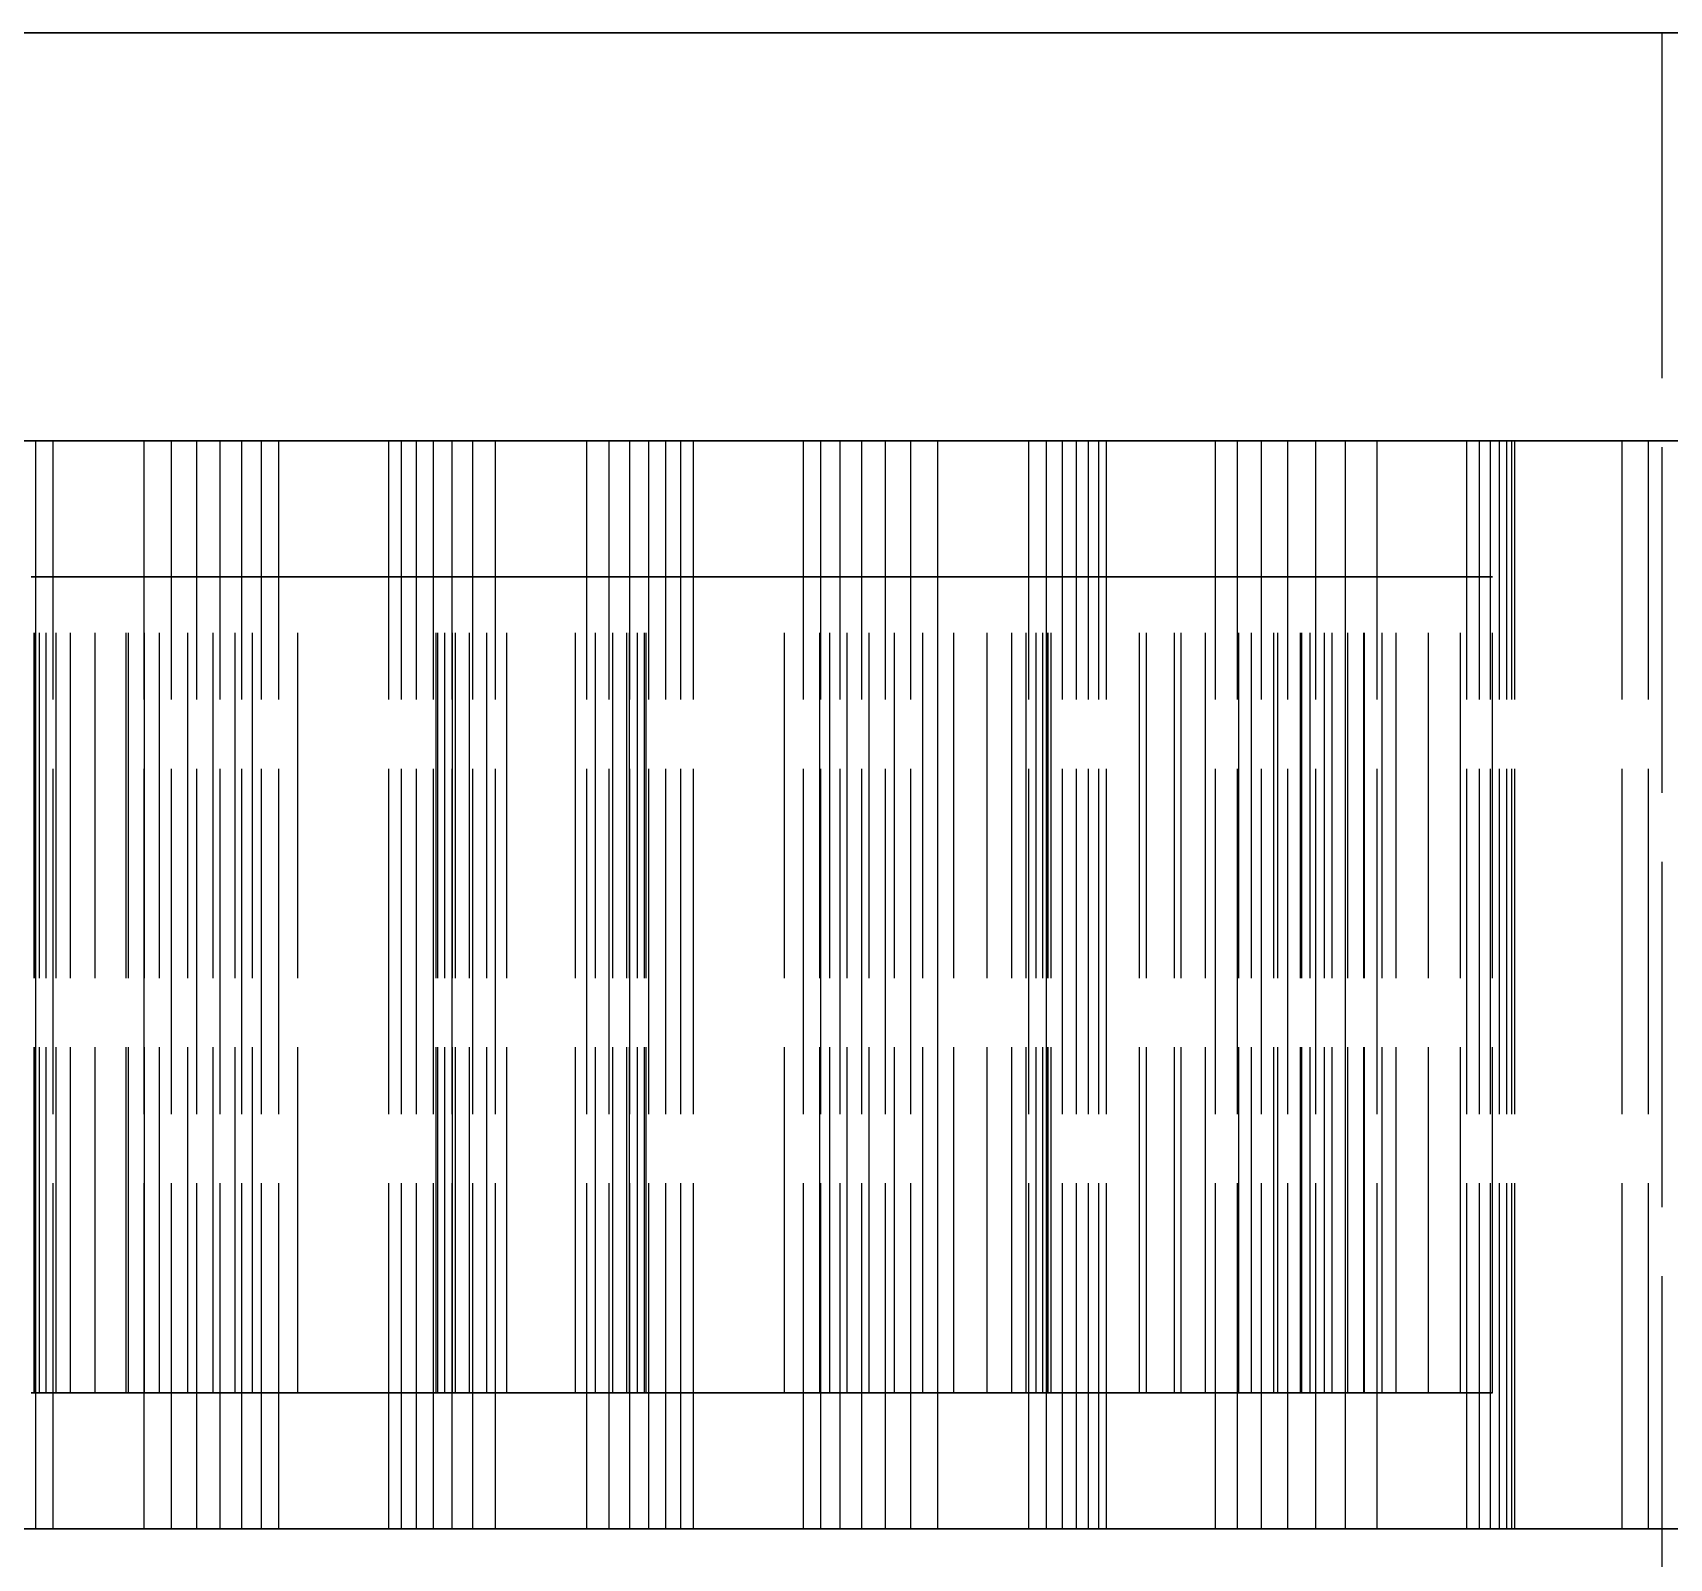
# Model space of a CAD drawing. Header units: millimetres. Extents: x -25 to 138, y -20 to 129.
# Drawn here: x 80.13 to 86.15, y 39.89 to 45.5 of the extents above; entities that cross this region are included whole.
import ezdxf

# ---------------------------------------------------------------- set-up
doc = ezdxf.new("R2010")
doc.units = ezdxf.units.MM
doc.linetypes.add('DASHED', pattern=[1.524, 1.27, -0.254])
doc.layers.add('HIDDEN', color=8, linetype='DASHED')
doc.layers.add('VISIBLE', color=7, linetype='CONTINUOUS')

msp = doc.modelspace()

# ---------------------------------------------------------------- linework, layer by layer
at = {"layer": 'HIDDEN'}
for points in [[(91.52381, 45.5), (90.7619, 45.5), (90, 45.5), (89.2381, 45.5), (88.47619, 45.5), (87.71429, 45.5), (86.95238, 45.5), (86.19048, 45.5), (85.42857, 45.5), (84.66667, 45.5), (83.90476, 45.5), (83.14286, 45.5), (82.38095, 45.5), (81.61905, 45.5), (80.85714, 45.5), (80.09524, 45.5), (79.33333, 45.5), (78.57143, 45.5), (77.80952, 45.5), (77.04762, 45.5), (76.28571, 45.5)], [(86.12, 45.5), (85.98921, 45.5), (85.85841, 45.5), (85.72762, 45.5), (85.59683, 45.5), (85.46603, 45.5), (85.33524, 45.5), (85.20444, 45.5), (85.07365, 45.5), (84.94286, 45.5), (84.81206, 45.5), (84.68127, 45.5), (84.55048, 45.5), (84.41968, 45.5), (84.28889, 45.5), (84.1581, 45.5), (84.0273, 45.5), (83.89651, 45.5), (83.76571, 45.5), (83.63492, 45.5), (83.50413, 45.5), (83.37333, 45.5), (83.24254, 45.5), (83.11175, 45.5), (82.98095, 45.5), (82.85016, 45.5), (82.71937, 45.5), (82.58857, 45.5), (82.45778, 45.5), (82.32698, 45.5), (82.19619, 45.5), (82.0654, 45.5), (81.9346, 45.5), (81.80381, 45.5), (81.67302, 45.5), (81.54222, 45.5), (81.41143, 45.5), (81.28063, 45.5), (81.14984, 45.5), (81.01905, 45.5), (80.88825, 45.5), (80.75746, 45.5), (80.62667, 45.5), (80.49587, 45.5), (80.36508, 45.5), (80.23429, 45.5), (80.10349, 45.5)], [(80.10349, 45.5), (80.16889, 45.5), (80.23429, 45.5), (80.29968, 45.5), (80.36508, 45.5), (80.43048, 45.5), (80.49587, 45.5), (80.56127, 45.5), (80.62667, 45.5), (80.69206, 45.5), (80.75746, 45.5), (80.82286, 45.5), (80.88825, 45.5), (80.95365, 45.5), (81.01905, 45.5), (81.08444, 45.5), (81.14984, 45.5), (81.21524, 45.5), (81.28063, 45.5), (81.34603, 45.5), (81.41143, 45.5), (81.47683, 45.5), (81.54222, 45.5), (81.60762, 45.5), (81.67302, 45.5), (81.73841, 45.5), (81.80381, 45.5), (81.86921, 45.5), (81.9346, 45.5), (82, 45.5)], [(82, 45.5), (82.0654, 45.5), (82.13079, 45.5), (82.19619, 45.5), (82.26159, 45.5), (82.32698, 45.5), (82.39238, 45.5), (82.45778, 45.5), (82.52317, 45.5), (82.58857, 45.5), (82.65397, 45.5), (82.71937, 45.5), (82.78476, 45.5), (82.85016, 45.5), (82.91556, 45.5), (82.98095, 45.5), (83.04635, 45.5), (83.11175, 45.5), (83.17714, 45.5), (83.24254, 45.5), (83.30794, 45.5), (83.37333, 45.5), (83.43873, 45.5), (83.50413, 45.5), (83.56952, 45.5), (83.63492, 45.5), (83.70032, 45.5), (83.76571, 45.5), (83.83111, 45.5), (83.89651, 45.5), (83.9619, 45.5), (84.0273, 45.5), (84.0927, 45.5), (84.1581, 45.5), (84.22349, 45.5), (84.28889, 45.5), (84.35429, 45.5), (84.41968, 45.5), (84.48508, 45.5), (84.55048, 45.5), (84.61587, 45.5), (84.68127, 45.5), (84.74667, 45.5), (84.81206, 45.5), (84.87746, 45.5), (84.94286, 45.5), (85.00825, 45.5), (85.07365, 45.5), (85.13905, 45.5), (85.20444, 45.5), (85.26984, 45.5), (85.33524, 45.5), (85.40063, 45.5), (85.46603, 45.5), (85.53143, 45.5), (85.59683, 45.5), (85.66222, 45.5), (85.72762, 45.5), (85.79302, 45.5), (85.85841, 45.5), (85.92381, 45.5), (85.98921, 45.5), (86.0546, 45.5), (86.12, 45.5)], [(86.12, 45.5), (86.12, 13)], [(91.42857, 44), (90.73016, 44), (90.03175, 44), (89.33333, 44), (88.63492, 44), (87.93651, 44), (87.2381, 44), (86.53968, 44), (85.84127, 44), (85.14286, 44), (84.44444, 44), (83.74603, 44), (83.04762, 44), (82.34921, 44), (81.65079, 44), (80.95238, 44), (80.25397, 44), (79.55556, 44), (78.85714, 44), (78.15873, 44), (77.46032, 44), (76.7619, 44), (76.06349, 44)], [(76.06349, 44), (76.4127, 44), (76.7619, 44), (77.11111, 44), (77.46032, 44), (77.80952, 44), (78.15873, 44), (78.50794, 44), (78.85714, 44), (79.20635, 44), (79.55556, 44), (79.90476, 44), (80.25397, 44), (80.60317, 44), (80.95238, 44), (81.30159, 44), (81.65079, 44), (82, 44)], [(86.55357, 44), (85.94643, 44), (85.33929, 44), (84.73214, 44), (84.125, 44), (83.51786, 44), (82.91071, 44), (82.30357, 44), (81.69643, 44), (81.08929, 44), (80.48214, 44), (79.875, 44), (79.26786, 44), (78.66071, 44), (78.05357, 44), (77.44643, 44), (76.83929, 44), (76.23214, 44)], [(76.23214, 44), (76.53571, 44), (76.83929, 44), (77.14286, 44), (77.44643, 44), (77.75, 44), (78.05357, 44), (78.35714, 44), (78.66071, 44), (78.96429, 44), (79.26786, 44), (79.57143, 44), (79.875, 44), (80.17857, 44), (80.48214, 44), (80.78571, 44), (81.08929, 44), (81.39286, 44), (81.69643, 44), (82, 44)], [(80.14181, 44), (80.08344, 44)], [(80.08344, 44), (80.14181, 44)], [(86.1927, 44), (86.01429, 44), (85.83587, 44), (85.65746, 44), (85.47905, 44), (85.30063, 44), (85.12222, 44), (84.94381, 44), (84.7654, 44), (84.58698, 44), (84.40857, 44), (84.23016, 44), (84.05175, 44), (83.87333, 44), (83.69492, 44), (83.51651, 44), (83.3381, 44), (83.15968, 44), (82.98127, 44), (82.80286, 44), (82.62444, 44), (82.44603, 44), (82.26762, 44), (82.08921, 44), (81.91079, 44), (81.73238, 44), (81.55397, 44), (81.37556, 44), (81.19714, 44), (81.01873, 44), (80.84032, 44), (80.6619, 44), (80.48349, 44), (80.30508, 44), (80.12667, 44)], [(80.12667, 44), (80.21587, 44), (80.30508, 44), (80.39429, 44), (80.48349, 44), (80.5727, 44), (80.6619, 44), (80.75111, 44), (80.84032, 44), (80.92952, 44), (81.01873, 44), (81.10794, 44), (81.19714, 44), (81.28635, 44), (81.37556, 44), (81.46476, 44), (81.55397, 44), (81.64317, 44), (81.73238, 44), (81.82159, 44), (81.91079, 44), (82, 44)], [(80.20657, 44), (80.14181, 44)], [(80.14181, 44), (80.20657, 44)], [(80.14181, 40), (80.14181, 44)], [(80.14181, 40), (80.14181, 44)], [(80.54112, 44), (80.20657, 44)], [(80.20657, 44), (80.54112, 44)], [(80.20657, 40), (80.20657, 44)], [(80.20657, 40), (80.20657, 44)], [(80.64066, 44), (80.54112, 44)], [(80.54112, 44), (80.64066, 44)], [(80.54112, 40), (80.54112, 44)], [(80.54112, 40), (80.54112, 44)], [(80.73387, 44), (80.64066, 44)], [(80.64066, 44), (80.73387, 44)], [(80.64066, 40), (80.64066, 44)], [(80.64066, 40), (80.64066, 44)], [(80.82046, 44), (80.73387, 44)], [(80.73387, 44), (80.82046, 44)], [(80.73387, 40), (80.73387, 44)], [(80.73387, 40), (80.73387, 44)], [(80.90004, 44), (80.82046, 44)], [(80.82046, 44), (80.90004, 44)], [(80.82046, 40), (80.82046, 44)], [(80.82046, 40), (80.82046, 44)], [(80.97209, 44), (80.90004, 44)], [(80.90004, 44), (80.97209, 44)], [(80.90004, 40), (80.90004, 44)], [(80.90004, 40), (80.90004, 44)], [(81.03589, 44), (80.97209, 44)], [(80.97209, 44), (81.03589, 44)], [(80.97209, 40), (80.97209, 44)], [(80.97209, 40), (80.97209, 44)], [(81.44017, 44), (81.03589, 44)], [(81.03589, 44), (81.44017, 44)], [(81.03589, 40), (81.03589, 44)], [(81.03589, 40), (81.03589, 44)], [(81.44017, 44), (81.48672, 44)], [(81.48672, 44), (81.44017, 44)], [(81.44017, 40), (81.44017, 44)], [(81.44017, 40), (81.44017, 44)], [(81.48672, 44), (81.54155, 44)], [(81.54155, 44), (81.48672, 44)], [(81.48672, 40), (81.48672, 44)], [(81.48672, 40), (81.48672, 44)], [(81.54155, 44), (81.60395, 44)], [(81.60395, 44), (81.54155, 44)], [(81.54155, 40), (81.54155, 44)], [(81.54155, 40), (81.54155, 44)], [(81.60395, 44), (81.67339, 44)], [(81.67339, 44), (81.60395, 44)], [(81.60395, 40), (81.60395, 44)], [(81.60395, 40), (81.60395, 44)], [(81.67339, 44), (81.74951, 44)], [(81.74951, 44), (81.67339, 44)], [(81.67339, 40), (81.67339, 44)], [(81.67339, 40), (81.67339, 44)], [(81.74951, 44), (81.83201, 44)], [(81.83201, 44), (81.74951, 44)], [(81.74951, 40), (81.74951, 44)], [(81.74951, 40), (81.74951, 44)], [(81.83201, 44), (82.16799, 44)], [(82.16799, 44), (81.83201, 44)], [(81.83201, 40), (81.83201, 44)], [(81.83201, 40), (81.83201, 44)], [(82, 44), (82.08921, 44), (82.17841, 44), (82.26762, 44), (82.35683, 44), (82.44603, 44), (82.53524, 44), (82.62444, 44), (82.71365, 44), (82.80286, 44), (82.89206, 44), (82.98127, 44), (83.07048, 44), (83.15968, 44), (83.24889, 44), (83.3381, 44), (83.4273, 44), (83.51651, 44), (83.60571, 44), (83.69492, 44), (83.78413, 44), (83.87333, 44), (83.96254, 44), (84.05175, 44), (84.14095, 44), (84.23016, 44), (84.31937, 44), (84.40857, 44), (84.49778, 44), (84.58698, 44), (84.67619, 44), (84.7654, 44), (84.8546, 44), (84.94381, 44), (85.03302, 44), (85.12222, 44), (85.21143, 44), (85.30063, 44), (85.38984, 44), (85.47905, 44), (85.56825, 44), (85.65746, 44), (85.74667, 44), (85.83587, 44), (85.92508, 44), (86.01429, 44), (86.10349, 44), (86.1927, 44)], [(82, 44), (82.34921, 44), (82.69841, 44), (83.04762, 44), (83.39683, 44), (83.74603, 44), (84.09524, 44), (84.44444, 44), (84.79365, 44), (85.14286, 44), (85.49206, 44), (85.84127, 44), (86.19048, 44)], [(82, 44), (82.30357, 44), (82.60714, 44), (82.91071, 44), (83.21429, 44), (83.51786, 44), (83.82143, 44), (84.125, 44), (84.42857, 44), (84.73214, 44), (85.03571, 44), (85.33929, 44), (85.64286, 44), (85.94643, 44), (86.25, 44)], [(82.16799, 44), (82.25049, 44)], [(82.25049, 44), (82.16799, 44)], [(82.16799, 40), (82.16799, 44)], [(82.16799, 40), (82.16799, 44)], [(82.25049, 44), (82.32661, 44)], [(82.32661, 44), (82.25049, 44)], [(82.25049, 40), (82.25049, 44)], [(82.25049, 40), (82.25049, 44)], [(82.32661, 44), (82.39605, 44)], [(82.39605, 44), (82.32661, 44)], [(82.32661, 40), (82.32661, 44)], [(82.32661, 40), (82.32661, 44)], [(82.39605, 44), (82.45845, 44)], [(82.45845, 44), (82.39605, 44)], [(82.39605, 40), (82.39605, 44)], [(82.39605, 40), (82.39605, 44)], [(82.45845, 44), (82.51328, 44)], [(82.51328, 44), (82.45845, 44)], [(82.45845, 40), (82.45845, 44)], [(82.45845, 40), (82.45845, 44)], [(82.51328, 44), (82.55983, 44)], [(82.55983, 44), (82.51328, 44)], [(82.51328, 40), (82.51328, 44)], [(82.51328, 40), (82.51328, 44)], [(82.55983, 44), (82.96411, 44)], [(82.96411, 44), (82.55983, 44)], [(82.55983, 40), (82.55983, 44)], [(82.55983, 40), (82.55983, 44)], [(82.96411, 44), (83.02791, 44)], [(83.02791, 44), (82.96411, 44)], [(82.96411, 40), (82.96411, 44)], [(82.96411, 40), (82.96411, 44)], [(83.02791, 44), (83.09996, 44)], [(83.09996, 44), (83.02791, 44)], [(83.02791, 40), (83.02791, 44)], [(83.02791, 40), (83.02791, 44)], [(83.09996, 44), (83.17954, 44)], [(83.17954, 44), (83.09996, 44)], [(83.09996, 40), (83.09996, 44)], [(83.09996, 40), (83.09996, 44)], [(83.17954, 44), (83.26613, 44)], [(83.26613, 44), (83.17954, 44)], [(83.17954, 40), (83.17954, 44)], [(83.17954, 40), (83.17954, 44)], [(83.26613, 44), (83.35934, 44)], [(83.35934, 44), (83.26613, 44)], [(83.26613, 40), (83.26613, 44)], [(83.26613, 40), (83.26613, 44)], [(83.35934, 44), (83.45888, 44)], [(83.45888, 44), (83.35934, 44)], [(83.35934, 40), (83.35934, 44)], [(83.35934, 40), (83.35934, 44)], [(83.45888, 44), (83.79343, 44)], [(83.79343, 44), (83.45888, 44)], [(83.45888, 40), (83.45888, 44)], [(83.45888, 40), (83.45888, 44)], [(83.79343, 44), (83.85819, 44)], [(83.85819, 44), (83.79343, 44)], [(83.79343, 40), (83.79343, 44)], [(83.79343, 40), (83.79343, 44)], [(83.85819, 44), (83.91656, 44)], [(83.91656, 44), (83.85819, 44)], [(83.85819, 40), (83.85819, 44)], [(83.85819, 40), (83.85819, 44)], [(83.91656, 44), (83.96827, 44)], [(83.96827, 44), (83.91656, 44)], [(83.91656, 40), (83.91656, 44)], [(83.91656, 40), (83.91656, 44)], [(83.96827, 44), (84.01294, 44)], [(84.01294, 44), (83.96827, 44)], [(83.96827, 40), (83.96827, 44)], [(83.96827, 40), (83.96827, 44)], [(84.01294, 44), (84.05009, 44)], [(84.05009, 44), (84.01294, 44)], [(84.01294, 40), (84.01294, 44)], [(84.01294, 40), (84.01294, 44)], [(84.05009, 44), (84.07899, 44)], [(84.07899, 44), (84.05009, 44)], [(84.05009, 40), (84.05009, 44)], [(84.05009, 40), (84.05009, 44)], [(84.07899, 44), (84.47982, 44)], [(84.47982, 44), (84.07899, 44)], [(84.07899, 40), (84.07899, 44)], [(84.07899, 40), (84.07899, 44)], [(84.47982, 44), (84.56033, 44)], [(84.56033, 44), (84.47982, 44)], [(84.47982, 40), (84.47982, 44)], [(84.47982, 40), (84.47982, 44)], [(84.56033, 44), (84.64899, 44)], [(84.64899, 44), (84.56033, 44)], [(84.56033, 40), (84.56033, 44)], [(84.56033, 40), (84.56033, 44)], [(84.64899, 44), (84.74507, 44)], [(84.74507, 44), (84.64899, 44)], [(84.64899, 40), (84.64899, 44)], [(84.64899, 40), (84.64899, 44)], [(84.74507, 44), (84.84806, 44)], [(84.84806, 44), (84.74507, 44)], [(84.74507, 40), (84.74507, 44)], [(84.74507, 40), (84.74507, 44)], [(84.84806, 44), (84.95757, 44)], [(84.95757, 44), (84.84806, 44)], [(84.84806, 40), (84.84806, 44)], [(84.84806, 40), (84.84806, 44)], [(84.95757, 44), (85.07331, 44)], [(85.07331, 44), (84.95757, 44)], [(84.95757, 40), (84.95757, 44)], [(84.95757, 40), (84.95757, 44)], [(85.07331, 44), (85.40357, 44)], [(85.40357, 44), (85.07331, 44)], [(85.07331, 40), (85.07331, 44)], [(85.07331, 40), (85.07331, 44)], [(85.40357, 44), (85.45003, 44)], [(85.45003, 44), (85.40357, 44)], [(85.40357, 40), (85.40357, 44)], [(85.40357, 40), (85.40357, 44)], [(85.45003, 44), (85.49016, 44)], [(85.49016, 44), (85.45003, 44)], [(85.45003, 40), (85.45003, 44)], [(85.45003, 40), (85.45003, 44)], [(85.49016, 44), (85.52369, 44)], [(85.52369, 44), (85.49016, 44)], [(85.49016, 40), (85.49016, 44)], [(85.49016, 40), (85.49016, 44)], [(85.52369, 44), (85.55027, 44)], [(85.55027, 44), (85.52369, 44)], [(85.52369, 40), (85.52369, 44)], [(85.52369, 40), (85.52369, 44)], [(85.55027, 44), (85.56941, 44)], [(85.56941, 44), (85.55027, 44)], [(85.55027, 40), (85.55027, 44)], [(85.55027, 40), (85.55027, 44)], [(85.56941, 44), (85.58042, 44)], [(85.58042, 44), (85.56941, 44)], [(85.56941, 40), (85.56941, 44)], [(85.56941, 40), (85.56941, 44)], [(85.58042, 44), (85.97438, 44)], [(85.97438, 44), (85.58042, 44)], [(85.58042, 40), (85.58042, 44)], [(85.58042, 40), (85.58042, 44)], [(85.97438, 44), (86.07091, 44)], [(86.07091, 44), (85.97438, 44)], [(85.97438, 40), (85.97438, 44)], [(85.97438, 40), (85.97438, 44)], [(86.07091, 44), (86.17541, 44)], [(86.17541, 44), (86.07091, 44)], [(86.07091, 40), (86.07091, 44)], [(86.07091, 40), (86.07091, 44)], [(80.12533, 43.5), (80.54184, 43.5)], [(80.54184, 43.5), (80.12533, 43.5)], [(80.13641, 43.5), (80.14199, 43.5)], [(80.14077, 43.5), (80.13641, 43.5)], [(80.13641, 43.5), (80.14077, 43.5)], [(80.14199, 43.5), (80.13641, 43.5)], [(80.13641, 40.5), (80.13641, 43.5)], [(80.13641, 40.5), (80.13641, 43.5)], [(80.15524, 43.5), (80.14077, 43.5)], [(80.14077, 43.5), (80.15524, 43.5)], [(80.14077, 40.5), (80.14077, 43.5)], [(80.14077, 40.5), (80.14077, 43.5)], [(80.14199, 43.5), (80.36028, 43.5)], [(80.36028, 43.5), (80.14199, 43.5)], [(80.14199, 40.5), (80.14199, 43.5)], [(80.14199, 40.5), (80.14199, 43.5)], [(80.18025, 43.5), (80.15524, 43.5)], [(80.15524, 43.5), (80.18025, 43.5)], [(80.15524, 40.5), (80.15524, 43.5)], [(80.15524, 40.5), (80.15524, 43.5)], [(80.21689, 43.5), (80.18025, 43.5)], [(80.18025, 43.5), (80.21689, 43.5)], [(80.18025, 40.5), (80.18025, 43.5)], [(80.18025, 40.5), (80.18025, 43.5)], [(80.26919, 43.5), (80.21689, 43.5)], [(80.21689, 43.5), (80.26919, 43.5)], [(80.21689, 40.5), (80.21689, 43.5)], [(80.21689, 40.5), (80.21689, 43.5)], [(80.54184, 43.5), (80.26919, 43.5)], [(80.26919, 43.5), (80.54184, 43.5)], [(80.26919, 40.5), (80.26919, 43.5)], [(80.26919, 40.5), (80.26919, 43.5)], [(80.36028, 43.5), (80.48299, 43.5)], [(80.48299, 43.5), (80.36028, 43.5)], [(80.36028, 40.5), (80.36028, 43.5)], [(80.36028, 40.5), (80.36028, 43.5)], [(83.025, 43.5), (82.98452, 43.5), (82.94405, 43.5), (82.90357, 43.5), (82.8631, 43.5), (82.82262, 43.5), (82.78214, 43.5), (82.74167, 43.5), (82.70119, 43.5), (82.66071, 43.5), (82.62024, 43.5), (82.57976, 43.5), (82.53929, 43.5), (82.49881, 43.5), (82.45833, 43.5), (82.41786, 43.5), (82.37738, 43.5), (82.3369, 43.5), (82.29643, 43.5), (82.25595, 43.5), (82.21548, 43.5), (82.175, 43.5), (82.13452, 43.5), (82.09405, 43.5), (82.05357, 43.5), (82.0131, 43.5), (81.97262, 43.5), (81.93214, 43.5), (81.89167, 43.5), (81.85119, 43.5), (81.81071, 43.5), (81.77024, 43.5), (81.72976, 43.5), (81.68929, 43.5), (81.64881, 43.5), (81.60833, 43.5), (81.56786, 43.5), (81.52738, 43.5), (81.4869, 43.5), (81.44643, 43.5), (81.40595, 43.5), (81.36548, 43.5), (81.325, 43.5), (81.28452, 43.5), (81.24405, 43.5), (81.20357, 43.5), (81.1631, 43.5), (81.12262, 43.5), (81.08214, 43.5), (81.04167, 43.5), (81.00119, 43.5), (80.96071, 43.5), (80.92024, 43.5), (80.87976, 43.5), (80.83929, 43.5), (80.79881, 43.5), (80.75833, 43.5), (80.71786, 43.5), (80.67738, 43.5), (80.6369, 43.5), (80.59643, 43.5), (80.55595, 43.5), (80.51548, 43.5), (80.475, 43.5)], [(80.475, 43.5), (80.51548, 43.5), (80.55595, 43.5), (80.59643, 43.5), (80.6369, 43.5), (80.67738, 43.5), (80.71786, 43.5), (80.75833, 43.5), (80.79881, 43.5), (80.83929, 43.5), (80.87976, 43.5), (80.92024, 43.5), (80.96071, 43.5), (81.00119, 43.5), (81.04167, 43.5), (81.08214, 43.5), (81.12262, 43.5), (81.1631, 43.5), (81.20357, 43.5), (81.24405, 43.5), (81.28452, 43.5), (81.325, 43.5), (81.36548, 43.5), (81.40595, 43.5), (81.44643, 43.5), (81.4869, 43.5), (81.52738, 43.5), (81.56786, 43.5), (81.60833, 43.5), (81.64881, 43.5), (81.68929, 43.5), (81.72976, 43.5), (81.77024, 43.5), (81.81071, 43.5), (81.85119, 43.5), (81.89167, 43.5), (81.93214, 43.5), (81.97262, 43.5), (82.0131, 43.5), (82.05357, 43.5), (82.09405, 43.5), (82.13452, 43.5), (82.175, 43.5), (82.21548, 43.5), (82.25595, 43.5), (82.29643, 43.5), (82.3369, 43.5), (82.37738, 43.5), (82.41786, 43.5), (82.45833, 43.5), (82.49881, 43.5), (82.53929, 43.5), (82.57976, 43.5), (82.62024, 43.5), (82.66071, 43.5), (82.70119, 43.5), (82.74167, 43.5), (82.78214, 43.5), (82.82262, 43.5), (82.8631, 43.5), (82.90357, 43.5), (82.94405, 43.5), (82.98452, 43.5), (83.025, 43.5)], [(80.475, 40.5), (80.475, 43.5)], [(80.48299, 43.5), (80.59681, 43.5)], [(80.59681, 43.5), (80.48299, 43.5)], [(80.48299, 40.5), (80.48299, 43.5)], [(80.48299, 40.5), (80.48299, 43.5)], [(80.54184, 40.5), (80.54184, 43.5)], [(80.54184, 40.5), (80.54184, 43.5)], [(80.59681, 43.5), (80.70097, 43.5)], [(80.70097, 43.5), (80.59681, 43.5)], [(80.59681, 40.5), (80.59681, 43.5)], [(80.59681, 40.5), (80.59681, 43.5)], [(80.70097, 43.5), (80.79441, 43.5)], [(80.79441, 43.5), (80.70097, 43.5)], [(80.70097, 40.5), (80.70097, 43.5)], [(80.70097, 40.5), (80.70097, 43.5)], [(80.79441, 43.5), (80.87529, 43.5)], [(80.87529, 43.5), (80.79441, 43.5)], [(80.79441, 40.5), (80.79441, 43.5)], [(80.79441, 40.5), (80.79441, 43.5)], [(80.87529, 43.5), (80.93832, 43.5)], [(80.93832, 43.5), (80.87529, 43.5)], [(80.87529, 40.5), (80.87529, 43.5)], [(80.87529, 40.5), (80.87529, 43.5)], [(80.93832, 43.5), (81.10556, 43.5)], [(81.10556, 43.5), (80.93832, 43.5)], [(80.93832, 40.5), (80.93832, 43.5)], [(80.93832, 40.5), (80.93832, 43.5)], [(81.10556, 40.5), (81.10556, 43.5)], [(81.10556, 43.5), (81.67453, 43.5)], [(81.67453, 43.5), (81.10556, 43.5)], [(81.10556, 40.5), (81.10556, 43.5)], [(81.61368, 40.5), (81.61368, 43.5)], [(81.67453, 43.5), (81.61368, 43.5)], [(81.61368, 43.5), (81.61987, 43.5)], [(81.61368, 43.5), (81.67453, 43.5)], [(81.61987, 43.5), (81.61368, 43.5)], [(81.61368, 40.5), (81.61368, 43.5)], [(81.61987, 40.5), (81.61987, 43.5)], [(81.61987, 43.5), (81.64542, 43.5)], [(81.64542, 43.5), (81.61987, 43.5)], [(81.61987, 40.5), (81.61987, 43.5)], [(81.64542, 43.5), (81.68492, 43.5)], [(81.68492, 43.5), (81.64542, 43.5)], [(81.64542, 40.5), (81.64542, 43.5)], [(81.64542, 40.5), (81.64542, 43.5)], [(81.67453, 40.5), (81.67453, 43.5)], [(81.67453, 40.5), (81.67453, 43.5)], [(81.68492, 43.5), (81.73671, 43.5)], [(81.73671, 43.5), (81.68492, 43.5)], [(81.68492, 40.5), (81.68492, 43.5)], [(81.68492, 40.5), (81.68492, 43.5)], [(81.73671, 43.5), (81.7999, 43.5)], [(81.7999, 43.5), (81.73671, 43.5)], [(81.73671, 40.5), (81.73671, 43.5)], [(81.73671, 40.5), (81.73671, 43.5)], [(81.7999, 43.5), (81.87397, 43.5)], [(81.87397, 43.5), (81.7999, 43.5)], [(81.7999, 40.5), (81.7999, 43.5)], [(81.7999, 40.5), (81.7999, 43.5)], [(81.87397, 43.5), (82.12603, 43.5)], [(82.12603, 43.5), (81.87397, 43.5)], [(81.87397, 40.5), (81.87397, 43.5)], [(81.87397, 40.5), (81.87397, 43.5)], [(82.12603, 43.5), (82.2001, 43.5)], [(82.2001, 43.5), (82.12603, 43.5)], [(82.12603, 40.5), (82.12603, 43.5)], [(82.12603, 40.5), (82.12603, 43.5)], [(82.2001, 43.5), (82.26329, 43.5)], [(82.26329, 43.5), (82.2001, 43.5)], [(82.2001, 40.5), (82.2001, 43.5)], [(82.2001, 40.5), (82.2001, 43.5)], [(82.26329, 43.5), (82.31508, 43.5)], [(82.31508, 43.5), (82.26329, 43.5)], [(82.26329, 40.5), (82.26329, 43.5)], [(82.26329, 40.5), (82.26329, 43.5)], [(82.31508, 43.5), (82.35458, 43.5)], [(82.35458, 43.5), (82.31508, 43.5)], [(82.31508, 40.5), (82.31508, 43.5)], [(82.31508, 40.5), (82.31508, 43.5)], [(82.38632, 43.5), (82.32547, 43.5)], [(82.32547, 43.5), (82.89444, 43.5)], [(82.89444, 43.5), (82.32547, 43.5)], [(82.32547, 43.5), (82.38632, 43.5)], [(82.32547, 40.5), (82.32547, 43.5)], [(82.32547, 40.5), (82.32547, 43.5)], [(82.35458, 43.5), (82.38013, 43.5)], [(82.38013, 43.5), (82.35458, 43.5)], [(82.35458, 40.5), (82.35458, 43.5)], [(82.35458, 40.5), (82.35458, 43.5)], [(82.38013, 43.5), (82.38632, 43.5)], [(82.38632, 43.5), (82.38013, 43.5)], [(82.38013, 40.5), (82.38013, 43.5)], [(82.38013, 40.5), (82.38013, 43.5)], [(82.38632, 40.5), (82.38632, 43.5)], [(82.38632, 40.5), (82.38632, 43.5)], [(82.89444, 43.5), (83.06168, 43.5)], [(83.06168, 43.5), (82.89444, 43.5)], [(82.89444, 40.5), (82.89444, 43.5)], [(82.89444, 40.5), (82.89444, 43.5)], [(83.025, 40.5), (83.025, 43.5)], [(83.025, 40.5), (83.025, 43.5)], [(83.06168, 43.5), (83.12471, 43.5)], [(83.12471, 43.5), (83.06168, 43.5)], [(83.06168, 40.5), (83.06168, 43.5)], [(83.06168, 40.5), (83.06168, 43.5)], [(83.12471, 43.5), (83.20559, 43.5)], [(83.20559, 43.5), (83.12471, 43.5)], [(83.12471, 40.5), (83.12471, 43.5)], [(83.12471, 40.5), (83.12471, 43.5)], [(83.20559, 43.5), (83.29903, 43.5)], [(83.29903, 43.5), (83.20559, 43.5)], [(83.20559, 40.5), (83.20559, 43.5)], [(83.20559, 40.5), (83.20559, 43.5)], [(83.29903, 43.5), (83.40319, 43.5)], [(83.40319, 43.5), (83.29903, 43.5)], [(83.29903, 40.5), (83.29903, 43.5)], [(83.29903, 40.5), (83.29903, 43.5)], [(83.40319, 43.5), (83.51701, 43.5)], [(83.51701, 43.5), (83.40319, 43.5)], [(83.40319, 40.5), (83.40319, 43.5)], [(83.40319, 40.5), (83.40319, 43.5)], [(83.73081, 43.5), (83.45816, 43.5)], [(83.45816, 43.5), (83.87467, 43.5)], [(83.87467, 43.5), (83.45816, 43.5)], [(83.45816, 43.5), (83.73081, 43.5)], [(83.45816, 40.5), (83.45816, 43.5)], [(83.45816, 40.5), (83.45816, 43.5)], [(83.51701, 43.5), (83.63972, 43.5)], [(83.63972, 43.5), (83.51701, 43.5)], [(83.51701, 40.5), (83.51701, 43.5)], [(83.51701, 40.5), (83.51701, 43.5)], [(83.63972, 43.5), (83.85801, 43.5)], [(83.85801, 43.5), (83.63972, 43.5)], [(83.63972, 40.5), (83.63972, 43.5)], [(83.63972, 40.5), (83.63972, 43.5)], [(83.78311, 43.5), (83.73081, 43.5)], [(83.73081, 43.5), (83.78311, 43.5)], [(83.73081, 40.5), (83.73081, 43.5)], [(83.73081, 40.5), (83.73081, 43.5)], [(83.81975, 43.5), (83.78311, 43.5)], [(83.78311, 43.5), (83.81975, 43.5)], [(83.78311, 40.5), (83.78311, 43.5)], [(83.78311, 40.5), (83.78311, 43.5)], [(83.84476, 43.5), (83.81975, 43.5)], [(83.81975, 43.5), (83.84476, 43.5)], [(83.81975, 40.5), (83.81975, 43.5)], [(83.81975, 40.5), (83.81975, 43.5)], [(83.85923, 43.5), (83.84476, 43.5)], [(83.84476, 43.5), (83.85923, 43.5)], [(83.84476, 40.5), (83.84476, 43.5)], [(83.84476, 40.5), (83.84476, 43.5)], [(83.85801, 43.5), (83.86359, 43.5)], [(83.86359, 43.5), (83.85801, 43.5)], [(83.85801, 40.5), (83.85801, 43.5)], [(83.85801, 40.5), (83.85801, 43.5)], [(83.86359, 43.5), (83.85923, 43.5)], [(83.85923, 43.5), (83.86359, 43.5)], [(83.85923, 40.5), (83.85923, 43.5)], [(83.85923, 40.5), (83.85923, 43.5)], [(83.86359, 40.5), (83.86359, 43.5)], [(83.86359, 40.5), (83.86359, 43.5)], [(83.87467, 43.5), (84.2252, 43.5)], [(84.2252, 43.5), (83.87467, 43.5)], [(83.87467, 40.5), (83.87467, 43.5)], [(83.87467, 40.5), (83.87467, 43.5)], [(84.61152, 43.5), (84.20014, 43.5)], [(84.20014, 43.5), (84.35259, 43.5)], [(84.35259, 43.5), (84.20014, 43.5)], [(84.20014, 43.5), (84.61152, 43.5)], [(84.20014, 40.5), (84.20014, 43.5)], [(84.20014, 40.5), (84.20014, 43.5)], [(84.2252, 43.5), (84.32818, 43.5)], [(84.32818, 43.5), (84.2252, 43.5)], [(84.2252, 40.5), (84.2252, 43.5)], [(84.2252, 40.5), (84.2252, 43.5)], [(84.32818, 43.5), (84.44273, 43.5)], [(84.44273, 43.5), (84.32818, 43.5)], [(84.32818, 40.5), (84.32818, 43.5)], [(84.32818, 40.5), (84.32818, 43.5)], [(84.35259, 43.5), (84.79248, 43.5)], [(84.79248, 43.5), (84.35259, 43.5)], [(84.35259, 40.5), (84.35259, 43.5)], [(84.35259, 40.5), (84.35259, 43.5)], [(84.44273, 43.5), (84.56506, 43.5)], [(84.56506, 43.5), (84.44273, 43.5)], [(84.44273, 40.5), (84.44273, 43.5)], [(84.44273, 40.5), (84.44273, 43.5)], [(84.56506, 43.5), (84.69369, 43.5)], [(84.69369, 43.5), (84.56506, 43.5)], [(84.56506, 40.5), (84.56506, 43.5)], [(84.56506, 40.5), (84.56506, 43.5)], [(84.70831, 43.5), (84.61152, 43.5)], [(84.61152, 43.5), (84.70831, 43.5)], [(84.61152, 40.5), (84.61152, 43.5)], [(84.61152, 40.5), (84.61152, 43.5)], [(84.69369, 43.5), (84.82763, 43.5)], [(84.82763, 43.5), (84.69369, 43.5)], [(84.69369, 40.5), (84.69369, 43.5)], [(84.69369, 40.5), (84.69369, 43.5)], [(84.79732, 43.5), (84.70831, 43.5)], [(84.70831, 43.5), (84.79732, 43.5)], [(84.70831, 40.5), (84.70831, 43.5)], [(84.70831, 40.5), (84.70831, 43.5)], [(84.79248, 43.5), (84.90782, 43.5)], [(84.90782, 43.5), (84.79248, 43.5)], [(84.79248, 40.5), (84.79248, 43.5)], [(84.79248, 40.5), (84.79248, 43.5)], [(84.88014, 43.5), (84.79732, 43.5)], [(84.79732, 43.5), (84.88014, 43.5)], [(84.79732, 40.5), (84.79732, 43.5)], [(84.79732, 40.5), (84.79732, 43.5)], [(84.82763, 43.5), (84.96611, 43.5)], [(84.96611, 43.5), (84.82763, 43.5)], [(84.82763, 40.5), (84.82763, 43.5)], [(84.82763, 40.5), (84.82763, 43.5)], [(84.95698, 43.5), (84.88014, 43.5)], [(84.88014, 43.5), (84.95698, 43.5)], [(84.88014, 40.5), (84.88014, 43.5)], [(84.88014, 40.5), (84.88014, 43.5)], [(84.90782, 43.5), (85.02534, 43.5)], [(85.02534, 43.5), (84.90782, 43.5)], [(84.90782, 40.5), (84.90782, 43.5)], [(84.90782, 40.5), (84.90782, 43.5)], [(85.02773, 43.5), (84.95698, 43.5)], [(84.95698, 43.5), (85.02773, 43.5)], [(84.95698, 40.5), (84.95698, 43.5)], [(84.95698, 40.5), (84.95698, 43.5)], [(84.96611, 43.5), (85.09214, 43.5)], [(85.09214, 43.5), (84.96611, 43.5)], [(84.96611, 40.5), (84.96611, 43.5)], [(84.96611, 40.5), (84.96611, 43.5)], [(85.02534, 43.5), (85.14379, 43.5)], [(85.14379, 43.5), (85.02534, 43.5)], [(85.02534, 40.5), (85.02534, 43.5)], [(85.02534, 40.5), (85.02534, 43.5)], [(85.09214, 43.5), (85.02773, 43.5)], [(85.02773, 43.5), (85.09214, 43.5)], [(85.02773, 40.5), (85.02773, 43.5)], [(85.02773, 40.5), (85.02773, 43.5)], [(85.09214, 40.5), (85.09214, 43.5)], [(85.09214, 40.5), (85.09214, 43.5)], [(85.14379, 43.5), (85.26242, 43.5)], [(85.26242, 43.5), (85.14379, 43.5)], [(85.14379, 40.5), (85.14379, 43.5)], [(85.14379, 40.5), (85.14379, 43.5)], [(85.26242, 43.5), (85.3806, 43.5)], [(85.3806, 43.5), (85.26242, 43.5)], [(85.26242, 40.5), (85.26242, 43.5)], [(85.26242, 40.5), (85.26242, 43.5)], [(85.3806, 43.5), (85.49773, 43.5)], [(85.49773, 43.5), (85.3806, 43.5)], [(85.3806, 40.5), (85.3806, 43.5)], [(85.3806, 40.5), (85.3806, 43.5)], [(85.49773, 40.5), (85.49773, 43.5)], [(85.49773, 40.5), (85.49773, 43.5)], [(80.12533, 40.5), (80.54184, 40.5)], [(80.54184, 40.5), (80.12533, 40.5)], [(80.13641, 40.5), (80.14199, 40.5)], [(80.14077, 40.5), (80.13641, 40.5)], [(80.13641, 40.5), (80.14077, 40.5)], [(80.14199, 40.5), (80.13641, 40.5)], [(80.15524, 40.5), (80.14077, 40.5)], [(80.14077, 40.5), (80.15524, 40.5)], [(80.14199, 40.5), (80.36028, 40.5)], [(80.36028, 40.5), (80.14199, 40.5)], [(80.18025, 40.5), (80.15524, 40.5)], [(80.15524, 40.5), (80.18025, 40.5)], [(80.21689, 40.5), (80.18025, 40.5)], [(80.18025, 40.5), (80.21689, 40.5)], [(80.26919, 40.5), (80.21689, 40.5)], [(80.21689, 40.5), (80.26919, 40.5)], [(80.54184, 40.5), (80.26919, 40.5)], [(80.26919, 40.5), (80.54184, 40.5)], [(80.36028, 40.5), (80.48299, 40.5)], [(80.48299, 40.5), (80.36028, 40.5)], [(83.025, 40.5), (82.98452, 40.5), (82.94405, 40.5), (82.90357, 40.5), (82.8631, 40.5), (82.82262, 40.5), (82.78214, 40.5), (82.74167, 40.5), (82.70119, 40.5), (82.66071, 40.5), (82.62024, 40.5), (82.57976, 40.5), (82.53929, 40.5), (82.49881, 40.5), (82.45833, 40.5), (82.41786, 40.5), (82.37738, 40.5), (82.3369, 40.5), (82.29643, 40.5), (82.25595, 40.5), (82.21548, 40.5), (82.175, 40.5), (82.13452, 40.5), (82.09405, 40.5), (82.05357, 40.5), (82.0131, 40.5), (81.97262, 40.5), (81.93214, 40.5), (81.89167, 40.5), (81.85119, 40.5), (81.81071, 40.5), (81.77024, 40.5), (81.72976, 40.5), (81.68929, 40.5), (81.64881, 40.5), (81.60833, 40.5), (81.56786, 40.5), (81.52738, 40.5), (81.4869, 40.5), (81.44643, 40.5), (81.40595, 40.5), (81.36548, 40.5), (81.325, 40.5), (81.28452, 40.5), (81.24405, 40.5), (81.20357, 40.5), (81.1631, 40.5), (81.12262, 40.5), (81.08214, 40.5), (81.04167, 40.5), (81.00119, 40.5), (80.96071, 40.5), (80.92024, 40.5), (80.87976, 40.5), (80.83929, 40.5), (80.79881, 40.5), (80.75833, 40.5), (80.71786, 40.5), (80.67738, 40.5), (80.6369, 40.5), (80.59643, 40.5), (80.55595, 40.5), (80.51548, 40.5), (80.475, 40.5)], [(80.475, 40.5), (80.51548, 40.5), (80.55595, 40.5), (80.59643, 40.5), (80.6369, 40.5), (80.67738, 40.5), (80.71786, 40.5), (80.75833, 40.5), (80.79881, 40.5), (80.83929, 40.5), (80.87976, 40.5), (80.92024, 40.5), (80.96071, 40.5), (81.00119, 40.5), (81.04167, 40.5), (81.08214, 40.5), (81.12262, 40.5), (81.1631, 40.5), (81.20357, 40.5), (81.24405, 40.5), (81.28452, 40.5), (81.325, 40.5), (81.36548, 40.5), (81.40595, 40.5), (81.44643, 40.5), (81.4869, 40.5), (81.52738, 40.5), (81.56786, 40.5), (81.60833, 40.5), (81.64881, 40.5), (81.68929, 40.5), (81.72976, 40.5), (81.77024, 40.5), (81.81071, 40.5), (81.85119, 40.5), (81.89167, 40.5), (81.93214, 40.5), (81.97262, 40.5), (82.0131, 40.5), (82.05357, 40.5), (82.09405, 40.5), (82.13452, 40.5), (82.175, 40.5), (82.21548, 40.5), (82.25595, 40.5), (82.29643, 40.5), (82.3369, 40.5), (82.37738, 40.5), (82.41786, 40.5), (82.45833, 40.5), (82.49881, 40.5), (82.53929, 40.5), (82.57976, 40.5), (82.62024, 40.5), (82.66071, 40.5), (82.70119, 40.5), (82.74167, 40.5), (82.78214, 40.5), (82.82262, 40.5), (82.8631, 40.5), (82.90357, 40.5), (82.94405, 40.5), (82.98452, 40.5), (83.025, 40.5)], [(80.48299, 40.5), (80.59681, 40.5)], [(80.59681, 40.5), (80.48299, 40.5)], [(80.59681, 40.5), (80.70097, 40.5)], [(80.70097, 40.5), (80.59681, 40.5)], [(80.70097, 40.5), (80.79441, 40.5)], [(80.79441, 40.5), (80.70097, 40.5)], [(80.79441, 40.5), (80.87529, 40.5)], [(80.87529, 40.5), (80.79441, 40.5)], [(80.87529, 40.5), (80.93832, 40.5)], [(80.93832, 40.5), (80.87529, 40.5)], [(80.93832, 40.5), (81.10556, 40.5)], [(81.10556, 40.5), (80.93832, 40.5)], [(81.10556, 40.5), (81.67453, 40.5)], [(81.67453, 40.5), (81.10556, 40.5)], [(81.67453, 40.5), (81.61368, 40.5)], [(81.61368, 40.5), (81.61987, 40.5)], [(81.61368, 40.5), (81.67453, 40.5)], [(81.61987, 40.5), (81.61368, 40.5)], [(81.61987, 40.5), (81.64542, 40.5)], [(81.64542, 40.5), (81.61987, 40.5)], [(81.64542, 40.5), (81.68492, 40.5)], [(81.68492, 40.5), (81.64542, 40.5)], [(81.68492, 40.5), (81.73671, 40.5)], [(81.73671, 40.5), (81.68492, 40.5)], [(81.73671, 40.5), (81.7999, 40.5)], [(81.7999, 40.5), (81.73671, 40.5)], [(81.7999, 40.5), (81.87397, 40.5)], [(81.87397, 40.5), (81.7999, 40.5)], [(81.87397, 40.5), (82.12603, 40.5)], [(82.12603, 40.5), (81.87397, 40.5)], [(82.12603, 40.5), (82.2001, 40.5)], [(82.2001, 40.5), (82.12603, 40.5)], [(82.2001, 40.5), (82.26329, 40.5)], [(82.26329, 40.5), (82.2001, 40.5)], [(82.26329, 40.5), (82.31508, 40.5)], [(82.31508, 40.5), (82.26329, 40.5)], [(82.31508, 40.5), (82.35458, 40.5)], [(82.35458, 40.5), (82.31508, 40.5)], [(82.38632, 40.5), (82.32547, 40.5)], [(82.32547, 40.5), (82.89444, 40.5)], [(82.89444, 40.5), (82.32547, 40.5)], [(82.32547, 40.5), (82.38632, 40.5)], [(82.35458, 40.5), (82.38013, 40.5)], [(82.38013, 40.5), (82.35458, 40.5)], [(82.38013, 40.5), (82.38632, 40.5)], [(82.38632, 40.5), (82.38013, 40.5)], [(82.89444, 40.5), (83.06168, 40.5)], [(83.06168, 40.5), (82.89444, 40.5)], [(83.06168, 40.5), (83.12471, 40.5)], [(83.12471, 40.5), (83.06168, 40.5)], [(83.12471, 40.5), (83.20559, 40.5)], [(83.20559, 40.5), (83.12471, 40.5)], [(83.20559, 40.5), (83.29903, 40.5)], [(83.29903, 40.5), (83.20559, 40.5)], [(83.29903, 40.5), (83.40319, 40.5)], [(83.40319, 40.5), (83.29903, 40.5)], [(83.40319, 40.5), (83.51701, 40.5)], [(83.51701, 40.5), (83.40319, 40.5)], [(83.73081, 40.5), (83.45816, 40.5)], [(83.45816, 40.5), (83.87467, 40.5)], [(83.87467, 40.5), (83.45816, 40.5)], [(83.45816, 40.5), (83.73081, 40.5)], [(83.51701, 40.5), (83.63972, 40.5)], [(83.63972, 40.5), (83.51701, 40.5)], [(83.63972, 40.5), (83.85801, 40.5)], [(83.85801, 40.5), (83.63972, 40.5)], [(83.78311, 40.5), (83.73081, 40.5)], [(83.73081, 40.5), (83.78311, 40.5)], [(83.81975, 40.5), (83.78311, 40.5)], [(83.78311, 40.5), (83.81975, 40.5)], [(83.84476, 40.5), (83.81975, 40.5)], [(83.81975, 40.5), (83.84476, 40.5)], [(83.85923, 40.5), (83.84476, 40.5)], [(83.84476, 40.5), (83.85923, 40.5)], [(83.85801, 40.5), (83.86359, 40.5)], [(83.86359, 40.5), (83.85801, 40.5)], [(83.86359, 40.5), (83.85923, 40.5)], [(83.85923, 40.5), (83.86359, 40.5)], [(83.87467, 40.5), (84.2252, 40.5)], [(84.2252, 40.5), (83.87467, 40.5)], [(84.61152, 40.5), (84.20014, 40.5)], [(84.20014, 40.5), (84.35259, 40.5)], [(84.35259, 40.5), (84.20014, 40.5)], [(84.20014, 40.5), (84.61152, 40.5)], [(84.2252, 40.5), (84.32818, 40.5)], [(84.32818, 40.5), (84.2252, 40.5)], [(84.32818, 40.5), (84.44273, 40.5)], [(84.44273, 40.5), (84.32818, 40.5)], [(84.35259, 40.5), (84.79248, 40.5)], [(84.79248, 40.5), (84.35259, 40.5)], [(84.44273, 40.5), (84.56506, 40.5)], [(84.56506, 40.5), (84.44273, 40.5)], [(84.56506, 40.5), (84.69369, 40.5)], [(84.69369, 40.5), (84.56506, 40.5)], [(84.70831, 40.5), (84.61152, 40.5)], [(84.61152, 40.5), (84.70831, 40.5)], [(84.69369, 40.5), (84.82763, 40.5)], [(84.82763, 40.5), (84.69369, 40.5)], [(84.79732, 40.5), (84.70831, 40.5)], [(84.70831, 40.5), (84.79732, 40.5)], [(84.79248, 40.5), (84.90782, 40.5)], [(84.90782, 40.5), (84.79248, 40.5)], [(84.88014, 40.5), (84.79732, 40.5)], [(84.79732, 40.5), (84.88014, 40.5)], [(84.82763, 40.5), (84.96611, 40.5)], [(84.96611, 40.5), (84.82763, 40.5)], [(84.95698, 40.5), (84.88014, 40.5)], [(84.88014, 40.5), (84.95698, 40.5)], [(84.90782, 40.5), (85.02534, 40.5)], [(85.02534, 40.5), (84.90782, 40.5)], [(85.02773, 40.5), (84.95698, 40.5)], [(84.95698, 40.5), (85.02773, 40.5)], [(84.96611, 40.5), (85.09214, 40.5)], [(85.09214, 40.5), (84.96611, 40.5)], [(85.02534, 40.5), (85.14379, 40.5)], [(85.14379, 40.5), (85.02534, 40.5)], [(85.09214, 40.5), (85.02773, 40.5)], [(85.02773, 40.5), (85.09214, 40.5)], [(85.14379, 40.5), (85.26242, 40.5)], [(85.26242, 40.5), (85.14379, 40.5)], [(85.26242, 40.5), (85.3806, 40.5)], [(85.3806, 40.5), (85.26242, 40.5)], [(85.3806, 40.5), (85.49773, 40.5)], [(85.49773, 40.5), (85.3806, 40.5)], [(86.55357, 40), (85.94643, 40), (85.33929, 40), (84.73214, 40), (84.125, 40), (83.51786, 40), (82.91071, 40), (82.30357, 40), (81.69643, 40), (81.08929, 40), (80.48214, 40), (79.875, 40), (79.26786, 40), (78.66071, 40), (78.05357, 40), (77.44643, 40), (76.83929, 40), (76.23214, 40)], [(76.23214, 40), (76.53571, 40), (76.83929, 40), (77.14286, 40), (77.44643, 40), (77.75, 40), (78.05357, 40), (78.35714, 40), (78.66071, 40), (78.96429, 40), (79.26786, 40), (79.57143, 40), (79.875, 40), (80.17857, 40), (80.48214, 40), (80.78571, 40), (81.08929, 40), (81.39286, 40), (81.69643, 40), (82, 40)], [(80.14181, 40), (80.08344, 40)], [(80.08344, 40), (80.14181, 40)], [(80.20657, 40), (80.14181, 40)], [(80.14181, 40), (80.20657, 40)], [(80.54112, 40), (80.20657, 40)], [(80.20657, 40), (80.54112, 40)], [(80.64066, 40), (80.54112, 40)], [(80.54112, 40), (80.64066, 40)], [(80.73387, 40), (80.64066, 40)], [(80.64066, 40), (80.73387, 40)], [(80.82046, 40), (80.73387, 40)], [(80.73387, 40), (80.82046, 40)], [(80.90004, 40), (80.82046, 40)], [(80.82046, 40), (80.90004, 40)], [(80.97209, 40), (80.90004, 40)], [(80.90004, 40), (80.97209, 40)], [(81.03589, 40), (80.97209, 40)], [(80.97209, 40), (81.03589, 40)], [(81.44017, 40), (81.03589, 40)], [(81.03589, 40), (81.44017, 40)], [(81.44017, 40), (81.48672, 40)], [(81.48672, 40), (81.44017, 40)], [(81.48672, 40), (81.54155, 40)], [(81.54155, 40), (81.48672, 40)], [(81.54155, 40), (81.60395, 40)], [(81.60395, 40), (81.54155, 40)], [(81.60395, 40), (81.67339, 40)], [(81.67339, 40), (81.60395, 40)], [(81.67339, 40), (81.74951, 40)], [(81.74951, 40), (81.67339, 40)], [(81.74951, 40), (81.83201, 40)], [(81.83201, 40), (81.74951, 40)], [(81.83201, 40), (82.16799, 40)], [(82.16799, 40), (81.83201, 40)], [(82, 40), (82.30357, 40), (82.60714, 40), (82.91071, 40), (83.21429, 40), (83.51786, 40), (83.82143, 40), (84.125, 40), (84.42857, 40), (84.73214, 40), (85.03571, 40), (85.33929, 40), (85.64286, 40), (85.94643, 40), (86.25, 40)], [(82.16799, 40), (82.25049, 40)], [(82.25049, 40), (82.16799, 40)], [(82.25049, 40), (82.32661, 40)], [(82.32661, 40), (82.25049, 40)], [(82.32661, 40), (82.39605, 40)], [(82.39605, 40), (82.32661, 40)], [(82.39605, 40), (82.45845, 40)], [(82.45845, 40), (82.39605, 40)], [(82.45845, 40), (82.51328, 40)], [(82.51328, 40), (82.45845, 40)], [(82.51328, 40), (82.55983, 40)], [(82.55983, 40), (82.51328, 40)], [(82.55983, 40), (82.96411, 40)], [(82.96411, 40), (82.55983, 40)], [(82.96411, 40), (83.02791, 40)], [(83.02791, 40), (82.96411, 40)], [(83.02791, 40), (83.09996, 40)], [(83.09996, 40), (83.02791, 40)], [(83.09996, 40), (83.17954, 40)], [(83.17954, 40), (83.09996, 40)], [(83.17954, 40), (83.26613, 40)], [(83.26613, 40), (83.17954, 40)], [(83.26613, 40), (83.35934, 40)], [(83.35934, 40), (83.26613, 40)], [(83.35934, 40), (83.45888, 40)], [(83.45888, 40), (83.35934, 40)], [(83.45888, 40), (83.79343, 40)], [(83.79343, 40), (83.45888, 40)], [(83.79343, 40), (83.85819, 40)], [(83.85819, 40), (83.79343, 40)], [(83.85819, 40), (83.91656, 40)], [(83.91656, 40), (83.85819, 40)], [(83.91656, 40), (83.96827, 40)], [(83.96827, 40), (83.91656, 40)], [(83.96827, 40), (84.01294, 40)], [(84.01294, 40), (83.96827, 40)], [(84.01294, 40), (84.05009, 40)], [(84.05009, 40), (84.01294, 40)], [(84.05009, 40), (84.07899, 40)], [(84.07899, 40), (84.05009, 40)], [(84.07899, 40), (84.47982, 40)], [(84.47982, 40), (84.07899, 40)], [(84.47982, 40), (84.56033, 40)], [(84.56033, 40), (84.47982, 40)], [(84.56033, 40), (84.64899, 40)], [(84.64899, 40), (84.56033, 40)], [(84.64899, 40), (84.74507, 40)], [(84.74507, 40), (84.64899, 40)], [(84.74507, 40), (84.84806, 40)], [(84.84806, 40), (84.74507, 40)], [(84.84806, 40), (84.95757, 40)], [(84.95757, 40), (84.84806, 40)], [(84.95757, 40), (85.07331, 40)], [(85.07331, 40), (84.95757, 40)], [(85.07331, 40), (85.40357, 40)], [(85.40357, 40), (85.07331, 40)], [(85.40357, 40), (85.45003, 40)], [(85.45003, 40), (85.40357, 40)], [(85.45003, 40), (85.49016, 40)], [(85.49016, 40), (85.45003, 40)], [(85.49016, 40), (85.52369, 40)], [(85.52369, 40), (85.49016, 40)], [(85.52369, 40), (85.55027, 40)], [(85.55027, 40), (85.52369, 40)], [(85.55027, 40), (85.56941, 40)], [(85.56941, 40), (85.55027, 40)], [(85.56941, 40), (85.58042, 40)], [(85.58042, 40), (85.56941, 40)], [(85.58042, 40), (85.97438, 40)], [(85.97438, 40), (85.58042, 40)], [(85.97438, 40), (86.07091, 40)], [(86.07091, 40), (85.97438, 40)], [(86.07091, 40), (86.17541, 40)], [(86.17541, 40), (86.07091, 40)]]:
    msp.add_lwpolyline(points, dxfattribs=at)
at = {"layer": 'VISIBLE'}
for points in [[(76.28571, 45.5), (76.66667, 45.5), (77.04762, 45.5), (77.42857, 45.5), (77.80952, 45.5), (78.19048, 45.5), (78.57143, 45.5), (78.95238, 45.5), (79.33333, 45.5), (79.71429, 45.5), (80.09524, 45.5), (80.47619, 45.5), (80.85714, 45.5), (81.2381, 45.5), (81.61905, 45.5), (82, 45.5)], [(82, 45.5), (82.38095, 45.5), (82.7619, 45.5), (83.14286, 45.5), (83.52381, 45.5), (83.90476, 45.5), (84.28571, 45.5), (84.66667, 45.5), (85.04762, 45.5), (85.42857, 45.5), (85.80952, 45.5), (86.19048, 45.5)]]:
    msp.add_lwpolyline(points, dxfattribs=at)

doc.saveas('drawing.dxf')
